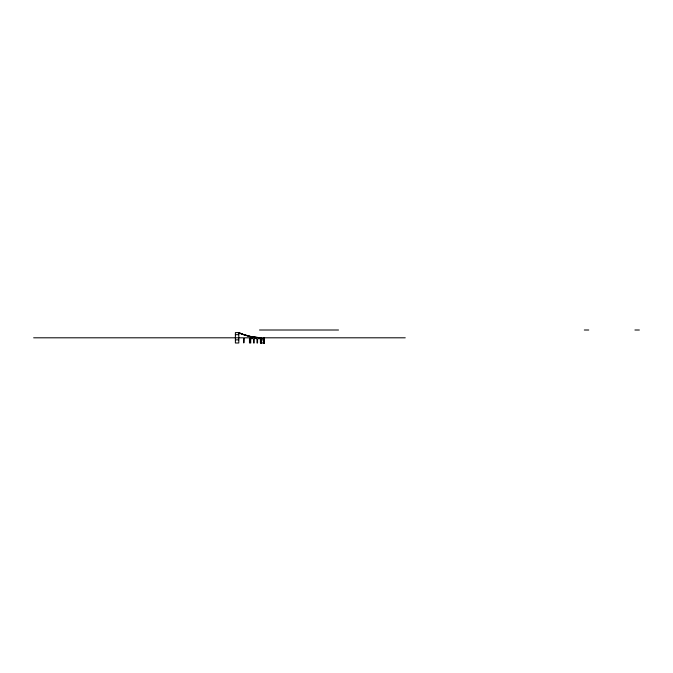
<?xml version="1.0" encoding="UTF-8"?>
<svg xmlns="http://www.w3.org/2000/svg" width="673" height="673" viewBox="0 0 673 673"><rect width="100%" height="100%" fill="white"/><g stroke="black" fill="none" stroke-linecap="round" stroke-linejoin="round"><path stroke-width="1.01" d="M259.509 330.006L338.511 330.006M584.315 330.006L588.749 330.006M634.917 330.006L639.35 330.006M235.382 334.666L238.797 334.666M33.65 337.804L405.247 337.804M260.989 337.896L261.578 337.896M263.816 337.896L264.405 337.896M260.989 337.997L261.578 338.09M263.816 337.997L264.405 338.09M260.989 338.191L261.578 338.191M260.989 338.283L261.578 338.283M260.989 338.485L261.578 338.384M260.989 338.578L261.578 338.578M260.989 338.771L261.578 338.679M260.989 338.872L261.578 338.872L260.989 339.066M263.816 338.872L264.405 338.872M263.816 339.066L264.405 339.066M260.989 339.167L261.578 339.167M263.816 339.167L264.405 339.167M260.989 339.259L261.578 339.259M263.816 339.259L264.405 339.259M260.989 339.36L261.578 339.36M263.816 339.36L264.405 339.461M260.989 339.554L261.578 339.554M263.816 339.554L264.405 339.554M260.989 339.655L261.578 339.655M263.816 339.655L264.405 339.655M235.382 339.865L238.797 339.865M264.405 339.865L260.989 339.848A1.413 1.413 0 0 1 262.403 338.452A1.413 1.413 0 0 1 263.816 339.865M260.989 339.949L261.578 340.042M263.816 340.042L264.405 340.042M260.989 340.143L261.578 340.143M263.816 340.143L264.405 340.143M260.989 340.336L261.578 340.235M263.816 340.235L264.405 340.235M260.989 340.437L261.578 340.437M263.816 340.437L264.405 340.437M260.989 340.53L261.578 340.53M263.816 340.53L264.405 340.53M260.989 340.723L261.578 340.723M263.816 340.723L264.405 340.631M260.989 340.824L261.578 340.824M263.816 340.824L264.405 340.824M260.989 341.018L261.578 340.925M263.816 340.925L264.405 340.925M260.989 341.118L261.578 341.118M263.816 341.118L264.405 341.118M260.989 341.211L261.578 341.312M263.816 341.312L264.405 341.312M260.989 341.413L261.578 341.413M263.816 341.413L264.405 341.413M260.989 341.505L261.578 341.505M263.816 341.505L264.405 341.505M260.989 341.699L261.578 341.606M263.816 341.606L264.405 341.699M260.989 341.8L261.578 341.8M263.816 341.8L264.405 341.8M260.989 341.901L261.578 341.901M263.816 341.993L264.405 341.901M260.989 342.094L261.578 342.094M263.816 342.094L264.405 342.094M260.989 342.187L261.578 342.288M263.816 342.187L264.405 342.288M260.989 342.389L261.578 342.389M263.816 342.389L264.405 342.389M260.989 342.481L261.578 342.481M263.816 342.481L264.405 342.481M260.989 342.675L261.578 342.675M263.816 342.675L264.405 342.582M260.989 342.776L261.578 342.776M263.816 342.776L264.405 342.776M260.989 342.994L260.989 337.804L258.104 337.619M260.989 337.804L251.954 336.82L242.49 334.203A46.201 46.201 0 0 1 238.797 332.605L235.382 332.605L235.382 342.994L238.797 342.994L238.797 332.605L242.76 334.304M248.16 336.004L252.434 336.904M252.358 336.895L255.269 337.324M256.632 337.484L258.121 337.619M255.244 337.324L256.691 337.493M248.228 336.012L242.743 334.304M264.405 337.804L264.405 342.994L260.409 342.994L260.409 339.865A1.413 1.413 0 0 0 258.987 338.452A1.413 1.413 0 0 0 257.574 339.865L257.574 342.994L256.993 342.994L256.993 339.865A1.413 1.413 0 0 0 255.58 338.452A1.413 1.413 0 0 0 254.158 339.865L254.158 342.994L253.578 342.994L253.578 339.865A1.413 1.413 0 0 0 252.165 338.452A1.43 1.43 0 0 0 250.701 339.865L250.743 342.994L250.163 342.994L250.163 337.804M264.304 342.994L264.304 337.804L264.11 342.994M264.018 338.839L264.018 342.994M263.917 338.839L263.917 342.994M263.816 338.839L263.816 342.994M261.477 337.804L261.578 342.994M261.385 337.804L261.385 342.994M261.183 337.804L261.284 342.994M261.09 337.804L261.09 342.994M249.456 338.469L249.456 342.994M260.989 337.627A56.995 56.995 0 0 1 238.705 332.807M243.937 338.511L243.803 342.994L243.937 338.452"/></g></svg>
